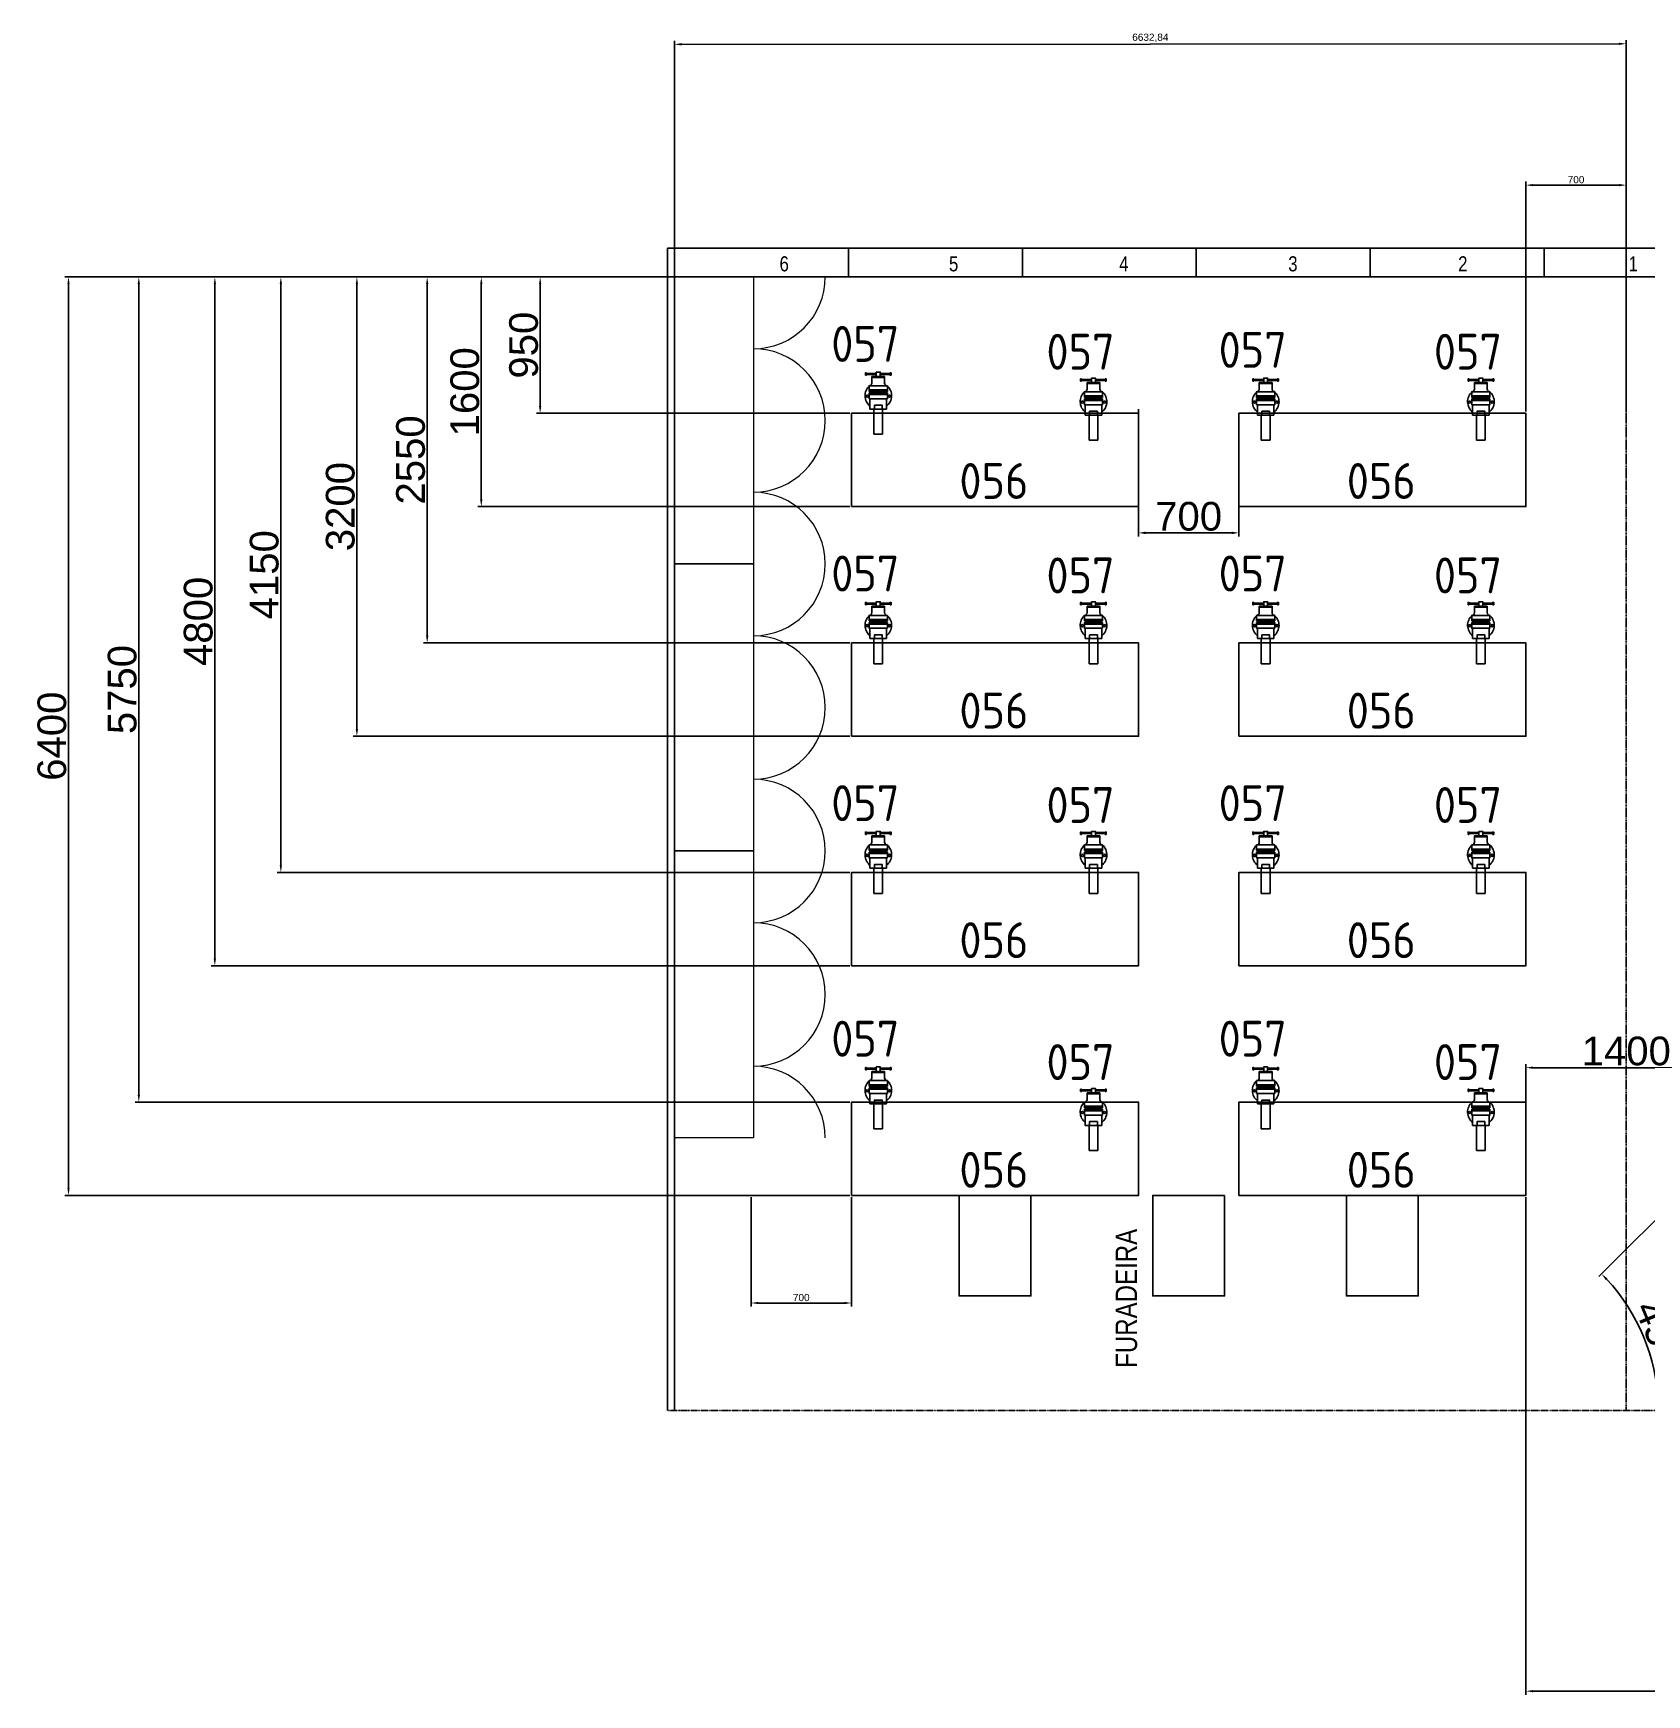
# Model space of a CAD drawing. Header units: millimetres. Extents: x 18768 to 1484868, y -11027 to 520152.
# Drawn here: x 1403054 to 1414300, y 250285 to 261864 of the extents above; entities that cross this region are included whole.
import ezdxf
from ezdxf.enums import TextEntityAlignment as Align

# ---------------------------------------------------------------- set-up
doc = ezdxf.new("R2010")
doc.units = ezdxf.units.MM
doc.linetypes.add('DASHED2', pattern=[9.525, 6.35, -3.175])
doc.linetypes.add('DIVIDE', pattern=[2.15, 1.5, -0.2, 0.05, -0.15, 0.05, -0.2])
for name, color, linetype in [('L025-IMAGIN', 1, 'DIVIDE'), ('L025-TEXTO', 7, 'Continuous'), ('L035-ARRANJO-EXISTENTE', 180, 'Continuous'), ('L035-TEXTO', 40, 'Continuous'), ('PAREDES', 7, 'Continuous')]:
    doc.layers.add(name, color=color, linetype=linetype)
doc.styles.add('ISO-CP--25', font='isocp.shx', dxfattribs={"height": 250})
doc.styles.get("Standard").update_dxf_attribs({"font": 'arial.ttf'})
doc.dimstyles.new('Anotativo', dxfattribs={"dimscale": 0, "dimtxt": 2.5, "dimasz": 2.5, "dimexe": 1.25, "dimexo": 0.625, "dimtad": 1, "dimtxsty": 'Standard', "dimcen": 2.5, "dimadec": 0, "dimazin": 0, "dimtfac": 1, "dimtmove": 0, "dimatfit": 3, "dimfxl": 1, "dimarcsym": 0})

# ---------------------------------------------------------------- blocks, each defined once
blk = doc.blocks.new('BL_SENAI_id9310100290')
at = {"layer": 'L035-ARRANJO-EXISTENTE', "color": 0}
for p, q in [((-228, 233), (-238, 233)), ((-228, 106), (-228, 233)), ((-217, 106), (-217, 233)), ((-217, 233), (-207, 233)), ((-515, 200), (-515, 139)), ((-515, 200), (-340, 200)), ((-340, 139), (-515, 139)), ((-340, 112), (-340, 227)), ((-340, 227), (-272, 227)), ((-238, 219), (-238, 106)), ((-207, 219), (-207, 106)), ((-178, 144), (-178, 195)), ((-114, 214), (-159, 214)), ((-114, 125), (-159, 125)), ((-121, 214), (-121, 125)), ((-114, 214), (-114, 125)), ((-272, 112), (-340, 112)), ((-238, 106), (-228, 106)), ((-207, 106), (-217, 106))]:
    blk.add_line(p, q, dxfattribs=at)
for points in [[(-268, 233), (-238, 233), (-238, 106), (-268, 106)], [(-178, 233), (-207, 233), (-207, 106), (-178, 106)], [(-104, 259), (-104, 252), (-88, 252), (-88, 259)], [(-340, 143), (-340, 197), (-314, 197), (-314, 143)], [(-114, 156), (-114, 183), (-83, 183), (-83, 156)], [(-104, 80), (-104, 86), (-88, 86), (-88, 80)]]:
    blk.add_lwpolyline(points, close=True, dxfattribs=at)
for points in [[(-99, 183), (-99, 252), (-92, 252), (-92, 183)], [(-92, 156), (-92, 86), (-99, 86), (-99, 156)]]:
    blk.add_lwpolyline(points, dxfattribs=at)
for centre in [(-250, 248), (-250, 92)]:
    blk.add_circle(centre, 7.45, dxfattribs=at)
for centre, radius, start, end in [((-247, 170), 92.8, 41.7386, 141.8707), ((-159, 233), 19, 180, 270), ((-272, 231), 4.33, 270, 0), ((-159, 106), 19, 90, 180), ((-247, 170), 92.8, 218.1293, 318.2614), ((-272, 108), 4.33, 0, 90)]:
    blk.add_arc(centre, radius, start, end, dxfattribs=at)
at = {"layer": 'L025-TEXTO', "style": 'ISO-CP--25'}
blk.add_attdef('rmp_mt_codmaterial', (15, 15), '', height=40, dxfattribs=at)
at = {"layer": 'L025-TEXTO', "style": 'ISO-CP--25', "flags": 1}
for tag in ['rmp_mt_nomeunid', 'rmp_mt_potencia', 'rmp_mt_cod']:
    blk.add_attdef(tag, (15, 15), '', height=40, dxfattribs=at)
blk = doc.blocks.new('BL_SENAI_id9320240650')
at = {"layer": 'L035-ARRANJO-EXISTENTE', "color": 0}
blk.add_lwpolyline([(-595, 399), (-595, -251), (1405, -251), (1405, 399)], close=True, dxfattribs=at)
at = {"layer": 'L025-TEXTO', "style": 'ISO-CP--25'}
blk.add_attdef('rmp_mt_codmaterial', (15, 15), '', height=40, dxfattribs=at)
at = {"layer": 'L025-TEXTO', "style": 'ISO-CP--25', "flags": 1}
for tag in ['rmp_mt_nomeunid', 'rmp_mt_potencia', 'rmp_mt_cod']:
    blk.add_attdef(tag, (15, 15), '', height=40, dxfattribs=at)
blk = doc.blocks.new('*D489')
at = {"layer": 'DEFPOINTS', "color": 0, "linetype": 'ByBlock', "lineweight": 15, "transparency": 16777216}
for p in [(1410757, 259257), (1411457, 259215), (1410757, 258382)]:
    blk.add_point(p, dxfattribs=at)
at = {"layer": 'PAREDES', "color": 0, "linetype": 'ByBlock', "lineweight": -2, "transparency": 16777216}
for p, q in [((1410757, 259244), (1410757, 258357)), ((1411457, 259202), (1411457, 258357)), ((1411407, 258382), (1410807, 258382))]:
    blk.add_line(p, q, dxfattribs=at)
at = {"layer": 'PAREDES', "color": 0, "linetype": 'ByBlock', "lineweight": 15, "transparency": 16777216}
for points in [[(1410807, 258390), (1410807, 258373), (1410757, 258382)], [(1411407, 258390), (1411407, 258373), (1411457, 258382)]]:
    blk.add_solid(points, dxfattribs=at)
at = {"layer": 'PAREDES', "color": 0, "linetype": 'ByBlock', "lineweight": 15, "transparency": 16777216, "insert": (1411107, 258496), "char_height": 200, "attachment_point": 5}
blk.add_mtext('700', dxfattribs=at)
blk = doc.blocks.new('*D490')
at = {"layer": 'DEFPOINTS', "color": 0, "linetype": 'ByBlock', "lineweight": 15, "transparency": 16777216}
for p in [(1405800, 260165), (1408925, 260165), (1408757, 257615)]:
    blk.add_point(p, dxfattribs=at)
at = {"layer": 'PAREDES', "color": 0, "linetype": 'ByBlock', "lineweight": -2, "transparency": 16777216}
for p, q in [((1408912, 260165), (1405775, 260165)), ((1405800, 257665), (1405800, 260115)), ((1408745, 257615), (1405775, 257615))]:
    blk.add_line(p, q, dxfattribs=at)
at = {"layer": 'PAREDES', "color": 0, "linetype": 'ByBlock', "lineweight": 15, "transparency": 16777216}
for points in [[(1405792, 260115), (1405808, 260115), (1405800, 260165)], [(1405792, 257665), (1405808, 257665), (1405800, 257615)]]:
    blk.add_solid(points, dxfattribs=at)
at = {"layer": 'PAREDES', "color": 0, "linetype": 'ByBlock', "lineweight": 15, "transparency": 16777216, "insert": (1405685, 258890), "char_height": 200, "attachment_point": 5, "rotation": 90}
blk.add_mtext('2550', dxfattribs=at)
blk = doc.blocks.new('*D491')
at = {"layer": 'DEFPOINTS', "color": 0, "linetype": 'ByBlock', "lineweight": 15, "transparency": 16777216}
for p in [(1405310, 260165), (1408925, 260165), (1408757, 256965)]:
    blk.add_point(p, dxfattribs=at)
at = {"layer": 'PAREDES', "color": 0, "linetype": 'ByBlock', "lineweight": -2, "transparency": 16777216}
for p, q in [((1408912, 260165), (1405285, 260165)), ((1405310, 257015), (1405310, 260115)), ((1408745, 256965), (1405285, 256965))]:
    blk.add_line(p, q, dxfattribs=at)
at = {"layer": 'PAREDES', "color": 0, "linetype": 'ByBlock', "lineweight": 15, "transparency": 16777216}
for points in [[(1405302, 260115), (1405318, 260115), (1405310, 260165)], [(1405302, 257015), (1405318, 257015), (1405310, 256965)]]:
    blk.add_solid(points, dxfattribs=at)
at = {"layer": 'PAREDES', "color": 0, "linetype": 'ByBlock', "lineweight": 15, "transparency": 16777216, "insert": (1405195, 258565), "char_height": 200, "attachment_point": 5, "rotation": 90}
blk.add_mtext('3200', dxfattribs=at)
blk = doc.blocks.new('*D492')
at = {"layer": 'DEFPOINTS', "color": 0, "linetype": 'ByBlock', "lineweight": 15, "transparency": 16777216}
for p in [(1404780, 260165), (1408925, 260165), (1408757, 256015)]:
    blk.add_point(p, dxfattribs=at)
at = {"layer": 'PAREDES', "color": 0, "linetype": 'ByBlock', "lineweight": -2, "transparency": 16777216}
for p, q in [((1408912, 260165), (1404755, 260165)), ((1404780, 256065), (1404780, 260115)), ((1408745, 256015), (1404755, 256015))]:
    blk.add_line(p, q, dxfattribs=at)
at = {"layer": 'PAREDES', "color": 0, "linetype": 'ByBlock', "lineweight": 15, "transparency": 16777216}
for points in [[(1404772, 260115), (1404788, 260115), (1404780, 260165)], [(1404772, 256065), (1404788, 256065), (1404780, 256015)]]:
    blk.add_solid(points, dxfattribs=at)
at = {"layer": 'PAREDES', "color": 0, "linetype": 'ByBlock', "lineweight": 15, "transparency": 16777216, "insert": (1404665, 258090), "char_height": 200, "attachment_point": 5, "rotation": 90}
blk.add_mtext('4150', dxfattribs=at)
blk = doc.blocks.new('*D493')
at = {"layer": 'DEFPOINTS', "color": 0, "linetype": 'ByBlock', "lineweight": 15, "transparency": 16777216}
for p in [(1404320, 260165), (1408925, 260165), (1408757, 255365)]:
    blk.add_point(p, dxfattribs=at)
at = {"layer": 'PAREDES', "color": 0, "linetype": 'ByBlock', "lineweight": -2, "transparency": 16777216}
for p, q in [((1408912, 260165), (1404295, 260165)), ((1404320, 255415), (1404320, 260115)), ((1408745, 255365), (1404295, 255365))]:
    blk.add_line(p, q, dxfattribs=at)
at = {"layer": 'PAREDES', "color": 0, "linetype": 'ByBlock', "lineweight": 15, "transparency": 16777216}
for points in [[(1404312, 260115), (1404328, 260115), (1404320, 260165)], [(1404312, 255415), (1404328, 255415), (1404320, 255365)]]:
    blk.add_solid(points, dxfattribs=at)
at = {"layer": 'PAREDES', "color": 0, "linetype": 'ByBlock', "lineweight": 15, "transparency": 16777216, "insert": (1404205, 257765), "char_height": 200, "attachment_point": 5, "rotation": 90}
blk.add_mtext('4800', dxfattribs=at)
blk = doc.blocks.new('*D494')
at = {"layer": 'DEFPOINTS', "color": 0, "linetype": 'ByBlock', "lineweight": 15, "transparency": 16777216}
for p in [(1403790, 260165), (1408925, 260165), (1408757, 254415)]:
    blk.add_point(p, dxfattribs=at)
at = {"layer": 'PAREDES', "color": 0, "linetype": 'ByBlock', "lineweight": -2, "transparency": 16777216}
for p, q in [((1408912, 260165), (1403765, 260165)), ((1403790, 254465), (1403790, 260115)), ((1408745, 254415), (1403765, 254415))]:
    blk.add_line(p, q, dxfattribs=at)
at = {"layer": 'PAREDES', "color": 0, "linetype": 'ByBlock', "lineweight": 15, "transparency": 16777216}
for points in [[(1403782, 260115), (1403798, 260115), (1403790, 260165)], [(1403782, 254465), (1403798, 254465), (1403790, 254415)]]:
    blk.add_solid(points, dxfattribs=at)
at = {"layer": 'PAREDES', "color": 0, "linetype": 'ByBlock', "lineweight": 15, "transparency": 16777216, "insert": (1403675, 257290), "char_height": 200, "attachment_point": 5, "rotation": 90}
blk.add_mtext('5750', dxfattribs=at)
blk = doc.blocks.new('*D495')
at = {"layer": 'DEFPOINTS', "color": 0, "linetype": 'ByBlock', "lineweight": 15, "transparency": 16777216}
for p in [(1403300, 260165), (1408925, 260165), (1408757, 253765)]:
    blk.add_point(p, dxfattribs=at)
at = {"layer": 'PAREDES', "color": 0, "linetype": 'ByBlock', "lineweight": -2, "transparency": 16777216}
for p, q in [((1408912, 260165), (1403275, 260165)), ((1403300, 253815), (1403300, 260115)), ((1408745, 253765), (1403275, 253765))]:
    blk.add_line(p, q, dxfattribs=at)
at = {"layer": 'PAREDES', "color": 0, "linetype": 'ByBlock', "lineweight": 15, "transparency": 16777216}
for points in [[(1403292, 260115), (1403308, 260115), (1403300, 260165)], [(1403292, 253815), (1403308, 253815), (1403300, 253765)]]:
    blk.add_solid(points, dxfattribs=at)
at = {"layer": 'PAREDES', "color": 0, "linetype": 'ByBlock', "lineweight": 15, "transparency": 16777216, "insert": (1403185, 256965), "char_height": 200, "attachment_point": 5, "rotation": 90}
blk.add_mtext('6400', dxfattribs=at)
blk = doc.blocks.new('*D496')
at = {"layer": 'DEFPOINTS', "color": 0, "linetype": 'ByBlock', "lineweight": 15, "transparency": 16777216}
for p in [(1415918, 255150), (1414857, 254089), (1414334, 252614), (1407474, 252265), (1426277, 252265)]:
    blk.add_point(p, dxfattribs=at)
at = {"layer": 'PAREDES', "color": 0, "linetype": 'ByBlock', "lineweight": -2, "transparency": 16777216}
blk.add_line((1414848, 254080), (1413967, 253200), dxfattribs=at)
blk.add_arc((1413033, 252265), 1347, 2.1274, 42.8726, dxfattribs=at)
at = {"layer": 'PAREDES', "color": 0, "linetype": 'ByBlock', "lineweight": 15, "transparency": 16777216}
for points in [[(1414014, 253175), (1414026, 253187), (1413985, 253217)], [(1414387, 252315), (1414370, 252315), (1414380, 252265)]]:
    blk.add_solid(points, dxfattribs=at)
at = {"layer": 'PAREDES', "color": 0, "linetype": 'ByBlock', "lineweight": 15, "transparency": 16777216, "insert": (1414383, 252824), "char_height": 200, "attachment_point": 5, "rotation": 292.5}
blk.add_mtext('45°', dxfattribs=at)
blk = doc.blocks.new('*D506')
at = {"layer": 'DEFPOINTS', "color": 0, "linetype": 'ByBlock', "lineweight": 15, "transparency": 16777216}
for p in [(1408057, 253765), (1408757, 253765), (1408057, 253015)]:
    blk.add_point(p, dxfattribs=at)
at = {"layer": 'PAREDES', "color": 0, "linetype": 'ByBlock', "lineweight": -2, "transparency": 16777216}
for p, q in [((1408057, 253752), (1408057, 252990)), ((1408757, 253752), (1408757, 252990)), ((1408707, 253015), (1408107, 253015))]:
    blk.add_line(p, q, dxfattribs=at)
at = {"layer": 'PAREDES', "color": 0, "linetype": 'ByBlock', "lineweight": 15, "transparency": 16777216}
for points in [[(1408107, 253023), (1408107, 253007), (1408057, 253015)], [(1408707, 253023), (1408707, 253007), (1408757, 253015)]]:
    blk.add_solid(points, dxfattribs=at)
at = {"layer": 'PAREDES', "color": 0, "linetype": 'ByBlock', "lineweight": 15, "transparency": 16777216, "insert": (1408407, 253053), "char_height": 50, "attachment_point": 5}
blk.add_mtext('700', dxfattribs=at)
blk = doc.blocks.new('*D507')
at = {"layer": 'DEFPOINTS', "color": 0, "linetype": 'ByBlock', "lineweight": 15, "transparency": 16777216}
for p in [(1406587, 260165), (1408736, 260165), (1408757, 259215)]:
    blk.add_point(p, dxfattribs=at)
at = {"layer": 'PAREDES', "color": 0, "linetype": 'ByBlock', "lineweight": -2, "transparency": 16777216}
for p, q in [((1408724, 260165), (1406562, 260165)), ((1406587, 259265), (1406587, 260115)), ((1408745, 259215), (1406562, 259215))]:
    blk.add_line(p, q, dxfattribs=at)
at = {"layer": 'PAREDES', "color": 0, "linetype": 'ByBlock', "lineweight": 15, "transparency": 16777216}
for points in [[(1406579, 260115), (1406595, 260115), (1406587, 260165)], [(1406579, 259265), (1406595, 259265), (1406587, 259215)]]:
    blk.add_solid(points, dxfattribs=at)
at = {"layer": 'PAREDES', "color": 0, "linetype": 'ByBlock', "lineweight": 15, "transparency": 16777216, "insert": (1406473, 259690), "char_height": 200, "attachment_point": 5, "rotation": 90}
blk.add_mtext('950', dxfattribs=at)
blk = doc.blocks.new('*D508')
at = {"layer": 'DEFPOINTS', "color": 0, "linetype": 'ByBlock', "lineweight": 15, "transparency": 16777216}
for p in [(1406177, 260165), (1408736, 260165), (1408757, 258565)]:
    blk.add_point(p, dxfattribs=at)
at = {"layer": 'PAREDES', "color": 0, "linetype": 'ByBlock', "lineweight": -2, "transparency": 16777216}
for p, q in [((1408724, 260165), (1406152, 260165)), ((1406177, 258615), (1406177, 260115)), ((1408745, 258565), (1406152, 258565))]:
    blk.add_line(p, q, dxfattribs=at)
at = {"layer": 'PAREDES', "color": 0, "linetype": 'ByBlock', "lineweight": 15, "transparency": 16777216}
for points in [[(1406169, 260115), (1406185, 260115), (1406177, 260165)], [(1406169, 258615), (1406185, 258615), (1406177, 258565)]]:
    blk.add_solid(points, dxfattribs=at)
at = {"layer": 'PAREDES', "color": 0, "linetype": 'ByBlock', "lineweight": 15, "transparency": 16777216, "insert": (1406063, 259365), "char_height": 200, "attachment_point": 5, "rotation": 90}
blk.add_mtext('1600', dxfattribs=at)
blk = doc.blocks.new('*D509')
at = {"layer": 'DEFPOINTS', "color": 0, "linetype": 'ByBlock', "lineweight": 15, "transparency": 16777216}
for p in [(1414157, 260805), (1413457, 259215), (1414157, 259215)]:
    blk.add_point(p, dxfattribs=at)
at = {"layer": 'PAREDES', "color": 0, "linetype": 'ByBlock', "lineweight": -2, "transparency": 16777216}
for p, q in [((1413457, 259227), (1413457, 260830)), ((1413507, 260805), (1414107, 260805)), ((1414157, 259227), (1414157, 260830))]:
    blk.add_line(p, q, dxfattribs=at)
at = {"layer": 'PAREDES', "color": 0, "linetype": 'ByBlock', "lineweight": 15, "transparency": 16777216}
for points in [[(1413507, 260813), (1413507, 260797), (1413457, 260805)], [(1414107, 260813), (1414107, 260797), (1414157, 260805)]]:
    blk.add_solid(points, dxfattribs=at)
at = {"layer": 'PAREDES', "color": 0, "linetype": 'ByBlock', "lineweight": 15, "transparency": 16777216, "insert": (1413807, 260843), "char_height": 50, "attachment_point": 5}
blk.add_mtext('700', dxfattribs=at)
blk = doc.blocks.new('*D510')
at = {"layer": 'DEFPOINTS', "color": 0, "linetype": 'ByBlock', "lineweight": 15, "transparency": 16777216}
for p in [(1413457, 254655), (1413457, 254089), (1414857, 254089)]:
    blk.add_point(p, dxfattribs=at)
at = {"layer": 'PAREDES', "color": 0, "linetype": 'ByBlock', "lineweight": -2, "transparency": 16777216}
for p, q in [((1413457, 254102), (1413457, 254680)), ((1414807, 254655), (1413507, 254655)), ((1414857, 254102), (1414857, 254680))]:
    blk.add_line(p, q, dxfattribs=at)
at = {"layer": 'PAREDES', "color": 0, "linetype": 'ByBlock', "lineweight": 15, "transparency": 16777216}
for points in [[(1413507, 254663), (1413507, 254647), (1413457, 254655)], [(1414807, 254663), (1414807, 254647), (1414857, 254655)]]:
    blk.add_solid(points, dxfattribs=at)
at = {"layer": 'PAREDES', "color": 0, "linetype": 'ByBlock', "lineweight": 15, "transparency": 16777216, "insert": (1414157, 254770), "char_height": 200, "attachment_point": 5}
blk.add_mtext('1400', dxfattribs=at)
blk = doc.blocks.new('*D517')
at = {"layer": 'DEFPOINTS', "color": 0, "linetype": 'ByBlock', "lineweight": 15, "transparency": 16777216}
for p in [(1413457, 253765), (1416858, 253765), (1416858, 250310)]:
    blk.add_point(p, dxfattribs=at)
at = {"layer": 'PAREDES', "color": 0, "linetype": 'ByBlock', "lineweight": -2, "transparency": 16777216}
for p, q in [((1413457, 253752), (1413457, 250285)), ((1416858, 253752), (1416858, 250285)), ((1413507, 250310), (1416808, 250310))]:
    blk.add_line(p, q, dxfattribs=at)
at = {"layer": 'PAREDES', "color": 0, "linetype": 'ByBlock', "lineweight": 15, "transparency": 16777216}
for points in [[(1413507, 250318), (1413507, 250302), (1413457, 250310)], [(1416808, 250318), (1416808, 250302), (1416858, 250310)]]:
    blk.add_solid(points, dxfattribs=at)
at = {"layer": 'PAREDES', "color": 0, "linetype": 'ByBlock', "lineweight": 15, "transparency": 16777216, "insert": (1415158, 250353), "char_height": 50, "attachment_point": 5}
blk.add_mtext('3401,11', dxfattribs=at)
blk = doc.blocks.new('*D524')
at = {"layer": 'DEFPOINTS', "color": 0, "linetype": 'ByBlock', "lineweight": 15, "transparency": 16777216}
for p in [(1414156, 261790), (1407524, 260165), (1414157, 260169)]:
    blk.add_point(p, dxfattribs=at)
at = {"layer": 'PAREDES', "color": 0, "linetype": 'ByBlock', "lineweight": -2, "transparency": 16777216}
for p, q in [((1407524, 260177), (1407523, 261811)), ((1414157, 260181), (1414156, 261815)), ((1407573, 261786), (1414106, 261790))]:
    blk.add_line(p, q, dxfattribs=at)
at = {"layer": 'PAREDES', "color": 0, "linetype": 'ByBlock', "lineweight": 15, "transparency": 16777216}
for points in [[(1407573, 261795), (1407573, 261778), (1407523, 261786)], [(1414106, 261798), (1414106, 261782), (1414156, 261790)]]:
    blk.add_solid(points, dxfattribs=at)
at = {"layer": 'PAREDES', "color": 0, "linetype": 'ByBlock', "lineweight": 15, "transparency": 16777216, "insert": (1410840, 261831), "char_height": 50, "attachment_point": 5, "rotation": 0.0324}
blk.add_mtext('6632,84', dxfattribs=at)

msp = doc.modelspace()

# ---------------------------------------------------------------- linework, layer by layer
at = {"color": 1}
for p, q in [((1407474.299, 260165), (1407474.299, 260365)), ((1407524.299, 260165), (1407524.299, 260365)), ((1407524.299, 260165), (1407524.299, 260365)), ((1408736.299, 260165), (1408736.299, 260365)), ((1408736.299, 260165), (1408736.299, 260365)), ((1409948.299, 260165), (1409948.299, 260365)), ((1409948.299, 260165), (1409948.299, 260365)), ((1411160.299, 260165), (1411160.299, 260365)), ((1411160.299, 260165), (1411160.299, 260365)), ((1412372.299, 260165), (1412372.299, 260365)), ((1412372.299, 260165), (1412372.299, 260365)), ((1413584.299, 260165), (1413584.299, 260365)), ((1413584.299, 260165), (1413584.299, 260365))]:
    msp.add_line(p, q, dxfattribs=at)
for p, q in [((1407474.299, 260165), (1407474.299, 252265)), ((1407524.299, 260165), (1407524.299, 252265))]:
    msp.add_line(p, q)
at = {"color": 1, "linetype": 'DASHED2'}
msp.add_line((1414157.142, 252268.75), (1414157.142, 260168.75), dxfattribs=at)
for points in [[(1410007.147, 253764.999), (1410007.147, 253064.999), (1409507.147, 253064.999), (1409507.147, 253764.999)], [(1411357.147, 253764.999), (1411357.147, 253064.999), (1410857.147, 253064.999), (1410857.147, 253764.999)], [(1412707.147, 253764.999), (1412707.147, 253064.999), (1412207.147, 253064.999), (1412207.147, 253764.999)]]:
    msp.add_lwpolyline(points, close=True)
at = {"layer": 'L025-IMAGIN'}
msp.add_line((1407474.299, 252265), (1426277.15, 252265), dxfattribs=at)
at = {"layer": 'PAREDES'}
for p, q in [((1426178.06, 260365), (1407474.299, 260365)), ((1407474.299, 260165), (1426277.15, 260165))]:
    msp.add_line(p, q, dxfattribs=at)
at = {"layer": 'PAREDES', "linetype": 'ByBlock', "lineweight": 15}
for points in [[(1408074.299, 260165), (1408074.299, 258165), (1407524.299, 258165), (1407524.299, 260165), (1408074.299, 260165)], [(1408074.299, 258165), (1408074.299, 256165), (1407524.299, 256165), (1407524.299, 258165), (1408074.299, 258165)], [(1408074.299, 256165), (1408074.299, 254165), (1407524.299, 254165), (1407524.299, 256165), (1408074.299, 256165)]]:
    msp.add_lwpolyline(points, dxfattribs=at)
for centre, start, end in [((1408074.299, 260165.1), 270, 0), ((1408074.299, 259165.1), 0, 90), ((1408074.299, 259165.1), 270, 0), ((1408074.299, 258165), 0, 90), ((1408074.299, 258165.1), 270, 0), ((1408074.299, 257165.1), 0, 90), ((1408074.299, 257165.1), 270, 0), ((1408074.299, 256165), 0, 90), ((1408074.299, 256165.1), 270, 0), ((1408074.299, 255165.1), 0, 90), ((1408074.299, 255165.1), 270, 0), ((1408074.299, 254165), 0, 90)]:
    msp.add_arc(centre, 500, start, end, dxfattribs=at)

# ---------------------------------------------------------------- block references
at = {"layer": 'L035-ARRANJO-EXISTENTE'}
ref = msp.add_blockref('BL_SENAI_id9310100290', (1408774.085, 259584.767), dxfattribs=dict(at, xscale=-1, rotation=270.0000000000101))
ref.add_attrib('rmp_mt_codmaterial', '057', dxfattribs={"layer": 'L025-TEXTO', "height": 250, "style": 'ISO-CP--25'}).set_placement((1408853.616, 259573.51), align=Align.CENTER)
ref = msp.add_blockref('BL_SENAI_id9310100290', (1410274.085, 259543.167), dxfattribs=dict(at, xscale=-1, rotation=270.0000000000101))
ref.add_attrib('rmp_mt_codmaterial', '057', dxfattribs={"layer": 'L025-TEXTO', "height": 250, "style": 'ISO-CP--25'}).set_placement((1410353.616, 259518.943), align=Align.CENTER)
ref = msp.add_blockref('BL_SENAI_id9310100290', (1411474.085, 259543.167), dxfattribs=dict(at, xscale=-1, rotation=270.0000000000101))
ref.add_attrib('rmp_mt_codmaterial', '057', dxfattribs={"layer": 'L025-TEXTO', "height": 250, "style": 'ISO-CP--25'}).set_placement((1411553.616, 259531.91), align=Align.CENTER)
ref = msp.add_blockref('BL_SENAI_id9310100290', (1412974.085, 259543.167), dxfattribs=dict(at, xscale=-1, rotation=270.0000000000101))
ref.add_attrib('rmp_mt_codmaterial', '057', dxfattribs={"layer": 'L025-TEXTO', "height": 250, "style": 'ISO-CP--25'}).set_placement((1413053.616, 259518.943), align=Align.CENTER)
ref = msp.add_blockref('BL_SENAI_id9320240650', (1409352.517, 258964.08), dxfattribs=dict(at, xscale=-1, rotation=180))
ref.add_attrib('rmp_mt_codmaterial', '056', dxfattribs={"layer": 'L025-TEXTO', "height": 250, "style": 'ISO-CP--25'}).set_placement((1409749.456, 258618.359), align=Align.CENTER)
ref = msp.add_blockref('BL_SENAI_id9320240650', (1412052.517, 258964.08), dxfattribs=dict(at, xscale=-1, rotation=180))
ref.add_attrib('rmp_mt_codmaterial', '056', dxfattribs={"layer": 'L025-TEXTO', "height": 250, "style": 'ISO-CP--25'}).set_placement((1412449.456, 258618.359), align=Align.CENTER)
ref = msp.add_blockref('BL_SENAI_id9310100290', (1408774.085, 257984.737), dxfattribs=dict(at, xscale=-1, rotation=270.0000000000101))
ref.add_attrib('rmp_mt_codmaterial', '057', dxfattribs={"layer": 'L025-TEXTO', "height": 250, "style": 'ISO-CP--25'}).set_placement((1408853.616, 257973.48), align=Align.CENTER)
ref = msp.add_blockref('BL_SENAI_id9310100290', (1410274.085, 257984.737), dxfattribs=dict(at, xscale=-1, rotation=270.0000000000101))
ref.add_attrib('rmp_mt_codmaterial', '057', dxfattribs={"layer": 'L025-TEXTO', "height": 250, "style": 'ISO-CP--25'}).set_placement((1410353.616, 257960.513), align=Align.CENTER)
ref = msp.add_blockref('BL_SENAI_id9310100290', (1411474.085, 257984.737), dxfattribs=dict(at, xscale=-1, rotation=270.0000000000101))
ref.add_attrib('rmp_mt_codmaterial', '057', dxfattribs={"layer": 'L025-TEXTO', "height": 250, "style": 'ISO-CP--25'}).set_placement((1411553.616, 257973.48), align=Align.CENTER)
ref = msp.add_blockref('BL_SENAI_id9310100290', (1412974.085, 257984.737), dxfattribs=dict(at, xscale=-1, rotation=270.0000000000101))
ref.add_attrib('rmp_mt_codmaterial', '057', dxfattribs={"layer": 'L025-TEXTO', "height": 250, "style": 'ISO-CP--25'}).set_placement((1413053.616, 257960.513), align=Align.CENTER)
ref = msp.add_blockref('BL_SENAI_id9320240650', (1409352.517, 257364.08), dxfattribs=dict(at, xscale=-1, rotation=180))
ref.add_attrib('rmp_mt_codmaterial', '056', dxfattribs={"layer": 'L025-TEXTO', "height": 250, "style": 'ISO-CP--25'}).set_placement((1409749.456, 257018.359), align=Align.CENTER)
ref = msp.add_blockref('BL_SENAI_id9320240650', (1412052.517, 257364.08), dxfattribs=dict(at, xscale=-1, rotation=180))
ref.add_attrib('rmp_mt_codmaterial', '056', dxfattribs={"layer": 'L025-TEXTO', "height": 250, "style": 'ISO-CP--25'}).set_placement((1412449.456, 257018.359), align=Align.CENTER)
ref = msp.add_blockref('BL_SENAI_id9310100290', (1408774.085, 256384.737), dxfattribs=dict(at, xscale=-1, rotation=270.0000000000101))
ref.add_attrib('rmp_mt_codmaterial', '057', dxfattribs={"layer": 'L025-TEXTO', "height": 250, "style": 'ISO-CP--25'}).set_placement((1408853.616, 256373.48), align=Align.CENTER)
ref = msp.add_blockref('BL_SENAI_id9310100290', (1410274.085, 256384.737), dxfattribs=dict(at, xscale=-1, rotation=270.0000000000101))
ref.add_attrib('rmp_mt_codmaterial', '057', dxfattribs={"layer": 'L025-TEXTO', "height": 250, "style": 'ISO-CP--25'}).set_placement((1410353.616, 256360.513), align=Align.CENTER)
ref = msp.add_blockref('BL_SENAI_id9310100290', (1411474.085, 256384.737), dxfattribs=dict(at, xscale=-1, rotation=270.0000000000101))
ref.add_attrib('rmp_mt_codmaterial', '057', dxfattribs={"layer": 'L025-TEXTO', "height": 250, "style": 'ISO-CP--25'}).set_placement((1411553.616, 256373.48), align=Align.CENTER)
ref = msp.add_blockref('BL_SENAI_id9310100290', (1412974.085, 256384.737), dxfattribs=dict(at, xscale=-1, rotation=270.0000000000101))
ref.add_attrib('rmp_mt_codmaterial', '057', dxfattribs={"layer": 'L025-TEXTO', "height": 250, "style": 'ISO-CP--25'}).set_placement((1413053.616, 256360.513), align=Align.CENTER)
ref = msp.add_blockref('BL_SENAI_id9320240650', (1409352.517, 255764.08), dxfattribs=dict(at, xscale=-1, rotation=180))
ref.add_attrib('rmp_mt_codmaterial', '056', dxfattribs={"layer": 'L025-TEXTO', "height": 250, "style": 'ISO-CP--25'}).set_placement((1409749.456, 255418.359), align=Align.CENTER)
ref = msp.add_blockref('BL_SENAI_id9320240650', (1412052.517, 255764.08), dxfattribs=dict(at, xscale=-1, rotation=180))
ref.add_attrib('rmp_mt_codmaterial', '056', dxfattribs={"layer": 'L025-TEXTO', "height": 250, "style": 'ISO-CP--25'}).set_placement((1412449.456, 255418.359), align=Align.CENTER)
ref = msp.add_blockref('BL_SENAI_id9310100290', (1408774.085, 254743.137), dxfattribs=dict(at, xscale=-1, rotation=270.0000000000101))
ref.add_attrib('rmp_mt_codmaterial', '057', dxfattribs={"layer": 'L025-TEXTO', "height": 250, "style": 'ISO-CP--25'}).set_placement((1408853.616, 254731.88), align=Align.CENTER)
ref = msp.add_blockref('BL_SENAI_id9310100290', (1411474.085, 254743.137), dxfattribs=dict(at, xscale=-1, rotation=270.0000000000101))
ref.add_attrib('rmp_mt_codmaterial', '057', dxfattribs={"layer": 'L025-TEXTO', "height": 250, "style": 'ISO-CP--25'}).set_placement((1411553.616, 254731.88), align=Align.CENTER)
ref = msp.add_blockref('BL_SENAI_id9310100290', (1410274.085, 254593.137), dxfattribs=dict(at, xscale=-1, rotation=270.0000000000101))
ref.add_attrib('rmp_mt_codmaterial', '057', dxfattribs={"layer": 'L025-TEXTO', "height": 250, "style": 'ISO-CP--25'}).set_placement((1410353.616, 254568.913), align=Align.CENTER)
ref = msp.add_blockref('BL_SENAI_id9310100290', (1412974.085, 254593.137), dxfattribs=dict(at, xscale=-1, rotation=270.0000000000101))
ref.add_attrib('rmp_mt_codmaterial', '057', dxfattribs={"layer": 'L025-TEXTO', "height": 250, "style": 'ISO-CP--25'}).set_placement((1413053.616, 254568.913), align=Align.CENTER)
ref = msp.add_blockref('BL_SENAI_id9320240650', (1409352.517, 254164.08), dxfattribs=dict(at, xscale=-1, rotation=180))
ref.add_attrib('rmp_mt_codmaterial', '056', dxfattribs={"layer": 'L025-TEXTO', "height": 250, "style": 'ISO-CP--25'}).set_placement((1409749.456, 253818.359), align=Align.CENTER)
ref = msp.add_blockref('BL_SENAI_id9320240650', (1412052.517, 254164.08), dxfattribs=dict(at, xscale=-1, rotation=180))
ref.add_attrib('rmp_mt_codmaterial', '056', dxfattribs={"layer": 'L025-TEXTO', "height": 250, "style": 'ISO-CP--25'}).set_placement((1412449.456, 253818.359), align=Align.CENTER)

# ---------------------------------------------------------------- texts
at = {"layer": 'L035-TEXTO', "width": 0.8}
for s, p in [('6', (1408255.483, 260204.284)), ('6', (1408255.483, 260204.284)), ('5', (1409436.337, 260204.284)), ('5', (1409436.337, 260204.284)), ('4', (1410622.692, 260204.284)), ('4', (1410622.692, 260204.284)), ('3', (1411800.91, 260204.284)), ('3', (1411800.91, 260204.284)), ('2', (1412985.259, 260204.284)), ('2', (1412985.259, 260204.284)), ('1', (1414173.276, 260204.284)), ('1', (1414173.276, 260204.284))]:
    msp.add_text(s, height=105, dxfattribs=at).set_placement(p)
msp.add_text('FURADEIRA', height=150, rotation=90, dxfattribs=at).set_placement((1410747.565, 252563.261))

# ---------------------------------------------------------------- dimensions: what is measured, and where the dimension line sits
at = {"layer": 'PAREDES', "linetype": 'ByBlock', "lineweight": 15}
dim = msp.add_aligned_dim(p1=(1407524.299, 260165), p2=(1414157.142, 260168.75), distance=1621.288, dimstyle='Anotativo', dxfattribs=at)
dim.commit()
dim.dimension.update_dxf_attribs({"geometry": '*D524', "text_midpoint": (1410839.78, 261830.71)})
for base, p1, p2, picture, middle in [((1414157.1425, 260805), (1413457.1465, 259214.9995), (1414157.1425, 259214.9995), '*D509', (1413807.1445, 260843.0286)), ((1408057.15, 253015), (1408757.147, 253764.999), (1408057.15, 253764.999), '*D506', (1408407.148, 253053.029)), ((1416858.257, 250310), (1413457.147, 253764.999), (1416858.257, 253764.999), '*D517', (1415157.702, 250352.548))]:
    dim = msp.add_linear_dim(base=base, p1=p1, p2=p2, dimstyle='Anotativo', dxfattribs=at)
    dim.commit()
    dim.dimension.update_dxf_attribs({"geometry": picture, "text_midpoint": middle})
for base, p1, p2, angle, picture, middle in [((1403300, 260165), (1408757.147, 253764.999), (1408924.896, 260165), 90, '*D495', (1403185.385, 256965)), ((1403790, 260165), (1408757.147, 254414.999), (1408924.896, 260165), 90, '*D494', (1403675.385, 257290)), ((1404320, 260165), (1408757.147, 255364.999), (1408924.896, 260165), 90, '*D493', (1404205.385, 257765)), ((1404780, 260165), (1408757.147, 256014.999), (1408924.896, 260165), 90, '*D492', (1404665.385, 258090)), ((1405310, 260165), (1408757.147, 256964.999), (1408924.896, 260165), 90, '*D491', (1405195.317, 258565)), ((1405800, 260165), (1408757.147, 257614.999), (1408924.896, 260165), 90, '*D490', (1405685.385, 258890)), ((1406177.15, 260165), (1408757.147, 258564.999), (1408736.299, 260165), 90, '*D508', (1406062.535, 259365)), ((1406587.15, 260165), (1408757.147, 259214.999), (1408736.299, 260165), 90, '*D507', (1406472.535, 259690)), ((1410757.147, 258381.71), (1411457.147, 259214.999), (1410757.147, 259256.599), 180, '*D489', (1411107.147, 258496.324))]:
    dim = msp.add_linear_dim(base=base, p1=p1, p2=p2, angle=angle, dimstyle='Anotativo', override={"dimtxt": 10}, dxfattribs=at)
    dim.commit()
    dim.dimension.update_dxf_attribs({"geometry": picture, "text_midpoint": middle})
dim = msp.add_angular_dim_2l(base=(1414333.629, 252613.544), line1=((1407474.299, 252265), (1426277.15, 252265)), line2=((1414857.144, 254089.297), (1415917.805, 255149.957)), dimstyle='Anotativo', override={"dimscale": 0, "dimtxt": 10}, dxfattribs=at)
dim.commit()
dim.dimension.update_dxf_attribs({"geometry": '*D496', "text_midpoint": (1414382.519, 252824.052)})
dim = msp.add_linear_dim(base=(1413457.147, 254655), p1=(1414857.144, 254089.297), p2=(1413457.147, 254089.297), dimstyle='Anotativo', override={"dimtxt": 10}, dxfattribs=at)
dim.commit()
dim.dimension.update_dxf_attribs({"geometry": '*D510', "text_midpoint": (1414157.145, 254769.615)})

doc.saveas('drawing.dxf')
